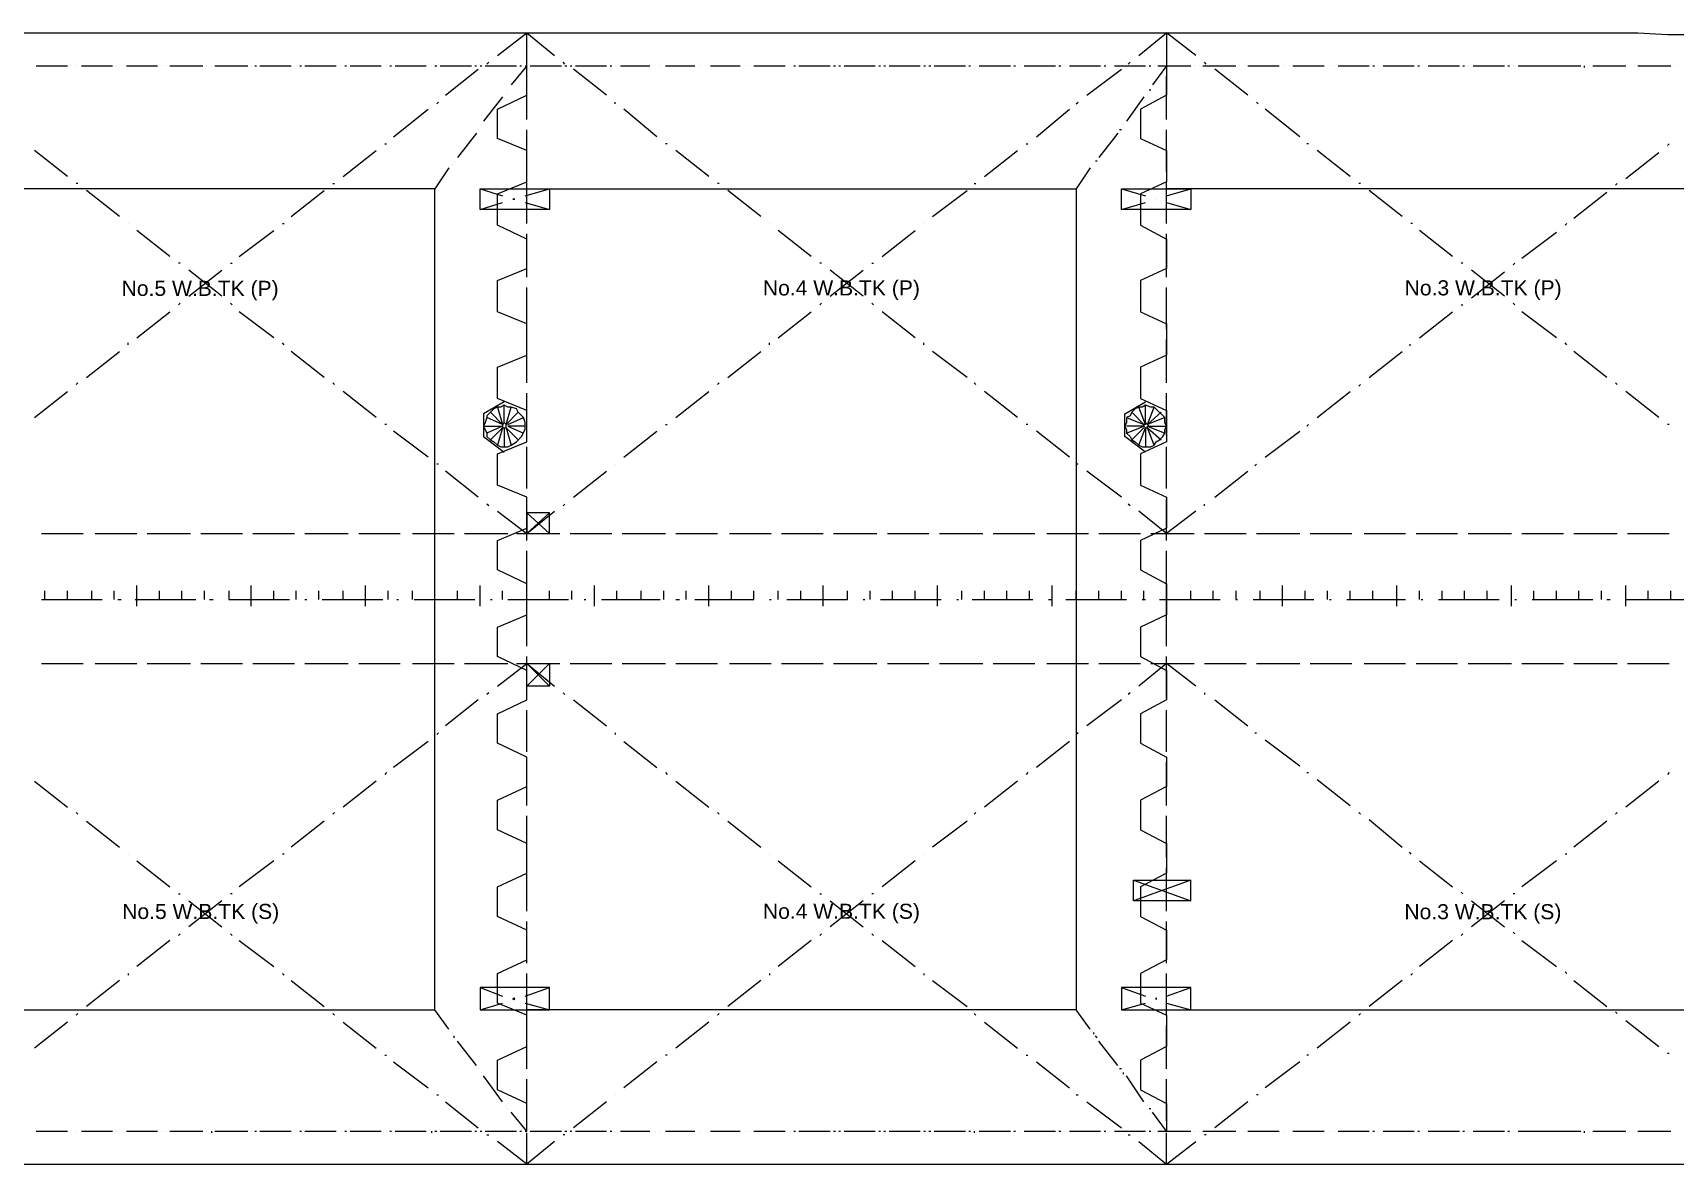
# Model space of a CAD drawing. Header units: millimetres. Extents: x -1005 to 291095, y 1156 to 46131.
# Drawn here: x 150865 to 216124, y 1156 to 46131 of the extents above; entities that cross this region are included whole.
import ezdxf

# ---------------------------------------------------------------- set-up
doc = ezdxf.new("R2010")
doc.units = ezdxf.units.MM
doc.layers.add('PDF_Geomertry', color=7, linetype='Continuous')
doc.styles.get("Standard").update_dxf_attribs({"font": 'arial.ttf'})

msp = doc.modelspace()

# ---------------------------------------------------------------- linework, layer by layer
at = {"layer": 'PDF_Geomertry', "lineweight": 5}
for points in [[(106578, 46131), (210924, 46131), (214643, 46131), (215814, 46062), (222013, 46062)], [(169323, 45236), (170494, 46131)], [(170425, 44823), (170494, 44823), (170494, 46131), (171596, 45236)], [(194807, 45236), (195909, 46131), (195909, 44823), (195358, 44065)], [(197080, 45236), (195909, 46131)], [(151003, 44823), (152242, 44823)], [(152380, 44823), (152380, 44823)], [(152587, 44823), (152587, 44823)], [(152793, 44823), (154033, 44823)], [(154171, 44823), (154171, 44823)], [(154378, 44823), (154378, 44823)], [(154584, 44823), (155824, 44823)], [(155962, 44823), (155962, 44823)], [(156168, 44823), (156168, 44823)], [(156306, 44823), (157615, 44823)], [(157752, 44823), (157752, 44823)], [(157959, 44823), (157959, 44823)], [(158097, 44823), (159405, 44823)], [(159543, 44823), (159543, 44823)], [(159681, 44823), (159750, 44823)], [(159888, 44823), (161127, 44823)], [(161334, 44823), (161334, 44823)], [(161472, 44823), (161541, 44823)], [(161678, 44823), (162918, 44823)], [(163125, 44823), (163125, 44823)], [(163262, 44823), (163331, 44823)], [(163469, 44823), (164709, 44823)], [(164915, 44823), (164915, 44823)], [(165053, 44823), (165122, 44823)], [(165260, 44823), (166500, 44823)], [(166706, 44823), (166706, 44823)], [(166844, 44823), (166913, 44823)], [(167051, 44823), (168290, 44823)], [(167257, 43652), (168566, 44685)], [(168428, 44823), (168497, 44823)], [(168635, 44823), (168704, 44823)], [(168841, 44823), (170081, 44823)], [(168910, 44892), (168979, 44960)], [(170425, 2464), (170494, 2464), (170494, 3566), (169323, 4117), (169323, 5288), (170494, 5839), (170494, 7079), (169323, 7561), (169323, 8732), (170494, 9283), (170494, 10454), (169323, 11005), (169323, 12176), (170494, 12727), (170494, 13898), (169323, 14449), (169323, 15620), (170494, 16171), (170494, 17341), (169323, 17892), (169323, 19063), (170494, 19614), (170494, 20785), (169323, 21336), (169323, 22507), (170494, 22989), (170494, 23609), (170494, 24229), (169323, 24780), (169323, 25951), (170494, 26433), (170494, 27673), (169323, 28155), (169323, 29395), (170494, 29877), (170494, 31116), (169323, 31599), (169323, 32838), (170494, 33320), (170494, 34560), (169323, 35042), (169323, 36282), (170494, 36764), (170494, 37935), (169323, 38486), (169323, 39726), (170494, 40208), (170494, 41448), (169323, 41930), (169323, 43101), (170494, 43652), (170494, 44823), (169874, 44065)], [(170219, 44823), (170288, 44823)], [(170494, 42687), (170494, 44409)], [(170632, 44823), (171872, 44823)], [(172010, 44892), (171941, 44960)], [(172010, 44823), (172078, 44823)], [(172216, 44823), (172285, 44823)], [(173663, 43652), (172354, 44685)], [(172423, 44823), (173663, 44823)], [(173800, 44823), (173869, 44823)], [(174007, 44823), (174007, 44823)], [(174214, 44823), (175384, 44823)], [(175591, 44823), (175591, 44823)], [(175798, 44823), (175798, 44823)], [(176004, 44823), (177175, 44823)], [(177382, 44823), (177382, 44823)], [(177588, 44823), (177588, 44823)], [(177795, 44823), (178966, 44823)], [(179173, 44823), (179173, 44823)], [(179379, 44823), (179379, 44823)], [(179517, 44823), (180757, 44823)], [(180963, 44823), (180963, 44823)], [(181101, 44823), (181170, 44823)], [(181308, 44823), (182548, 44823)], [(182685, 44823), (182754, 44823)], [(182892, 44823), (182961, 44823)], [(183099, 44823), (184338, 44823)], [(184476, 44823), (184545, 44823)], [(184683, 44823), (184752, 44823)], [(184889, 44823), (186129, 44823)], [(186267, 44823), (186336, 44823)], [(186473, 44823), (186542, 44823)], [(186680, 44823), (187920, 44823)], [(188058, 44823), (188126, 44823)], [(188264, 44823), (188264, 44823)], [(188471, 44823), (189711, 44823)], [(189848, 44823), (189917, 44823)], [(190055, 44823), (190055, 44823)], [(190262, 44823), (191501, 44823)], [(191639, 44823), (191708, 44823)], [(191846, 44823), (191846, 44823)], [(192052, 44823), (193292, 44823)], [(192741, 43652), (194119, 44685)], [(193430, 44823), (193499, 44823)], [(193636, 44823), (193636, 44823)], [(193843, 44823), (195083, 44823)], [(194394, 44892), (194463, 44960)], [(195909, 44823), (195909, 43652), (194876, 43101), (194876, 41930), (195909, 41448), (195909, 40208), (194876, 39726), (194876, 38486), (195909, 37935), (195909, 36764), (194876, 36282), (194876, 35042), (195909, 34560), (195909, 33320), (194876, 32838), (194876, 31599), (195909, 31116), (195909, 29877), (194876, 29395), (194876, 28155), (195909, 27673), (195909, 26433), (194876, 25951), (194876, 24780), (195909, 24229), (195909, 23609), (195909, 22989), (194876, 22507), (194876, 21336), (195909, 20785), (195909, 19614), (194876, 19063), (194876, 17892), (195909, 17341), (195909, 16171), (194876, 15620), (194876, 14449), (195909, 13898), (195909, 12727), (194876, 12176), (194876, 11005), (195909, 10454), (195909, 9283), (194876, 8732), (194876, 7561), (195909, 7079), (195909, 5839), (194876, 5288), (194876, 4117), (195909, 3566), (195909, 2464), (195358, 3222)], [(195221, 44823), (195289, 44823)], [(195427, 44823), (195427, 44823)], [(195565, 44823), (196874, 44823)], [(195909, 42687), (195909, 44409)], [(197011, 44823), (197011, 44823)], [(197218, 44823), (197218, 44823)], [(197356, 44823), (198664, 44823)], [(197493, 44892), (197425, 44960)], [(199146, 43652), (197838, 44685)], [(198802, 44823), (198802, 44823)], [(199009, 44823), (199009, 44823)], [(199146, 44823), (200386, 44823)], [(200593, 44823), (200593, 44823)], [(200799, 44823), (200799, 44823)], [(200937, 44823), (202177, 44823)], [(202384, 44823), (202384, 44823)], [(202590, 44823), (202590, 44823)], [(202728, 44823), (203968, 44823)], [(204105, 44823), (204174, 44823)], [(204312, 44823), (204312, 44823)], [(204519, 44823), (205758, 44823)], [(205896, 44823), (205965, 44823)], [(206103, 44823), (206103, 44823)], [(206309, 44823), (207549, 44823)], [(207687, 44823), (207756, 44823)], [(207894, 44823), (207894, 44823)], [(208100, 44823), (209340, 44823)], [(209478, 44823), (209547, 44823)], [(209684, 44823), (209684, 44823)], [(209891, 44823), (210924, 44823), (212233, 44823), (212370, 44823)], [(212508, 44823), (212508, 44754)], [(212715, 44823), (212715, 44823)], [(212853, 44823), (213472, 44823), (214161, 44823)], [(214299, 44823), (214299, 44823)], [(214506, 44823), (214506, 44823)], [(214643, 44823), (215814, 44823), (215952, 44823)], [(216090, 44823), (216090, 44823)], [(169737, 43858), (169737, 43858)], [(195289, 43858), (195221, 43858)], [(165191, 41999), (166568, 43101)], [(166913, 43307), (166982, 43376)], [(169530, 43583), (168772, 42619)], [(169668, 43721), (169668, 43721)], [(174007, 43307), (174007, 43376)], [(175660, 41999), (174351, 43101)], [(190744, 41999), (192052, 43101)], [(192328, 43307), (192397, 43376)], [(195014, 43583), (194325, 42619)], [(195152, 43721), (195152, 43721)], [(199560, 43307), (199491, 43376)], [(201213, 41999), (199835, 43101)], [(168704, 42481), (168704, 42481)], [(194187, 42481), (194187, 42481)], [(168497, 42136), (167739, 41172)], [(168566, 42274), (168566, 42274)], [(170494, 40621), (170494, 42274)], [(193981, 42136), (193223, 41172)], [(194119, 42274), (194050, 42274)], [(195909, 40621), (195909, 42274)], [(152242, 40415), (150934, 41448)], [(163194, 40415), (164502, 41448)], [(164847, 41723), (164915, 41723)], [(176073, 41723), (176004, 41723)], [(177726, 40415), (176418, 41448)], [(188677, 40415), (189986, 41448)], [(190330, 41723), (190399, 41723)], [(201557, 41723), (201488, 41723)], [(203210, 40415), (201901, 41448)], [(214161, 40346), (215470, 41379)], [(215814, 41654), (215883, 41723)], [(167395, 40759), (166844, 39932)], [(167533, 40897), (167533, 40897)], [(167602, 41034), (167602, 41034)], [(192879, 40759), (192328, 39932)], [(193017, 40897), (193017, 40897)], [(193154, 41034), (193085, 41034)], [(144942, 7286), (166844, 7286), (166844, 39932), (144942, 39932)], [(152656, 40139), (152587, 40139)], [(154309, 38830), (153000, 39864)], [(161127, 38830), (162436, 39864)], [(162780, 40139), (162849, 40139)], [(168635, 39932), (169530, 39657)], [(170425, 39657), (171390, 39932)], [(170494, 38555), (170494, 40208)], [(170494, 39932), (192328, 39932), (192328, 7286), (170494, 7286)], [(178139, 40139), (178071, 40139)], [(179793, 38830), (178484, 39864)], [(186611, 38830), (187989, 39864)], [(188264, 40139), (188333, 40139)], [(194119, 39932), (195083, 39657)], [(195909, 38555), (195909, 40208)], [(195909, 7286), (217812, 7286), (217812, 39932), (195909, 39932)], [(195909, 39657), (196874, 39932)], [(203623, 40139), (203554, 40139)], [(205276, 38830), (203968, 39864)], [(213748, 40070), (213817, 40139)], [(168635, 39106), (169530, 39381)], [(170425, 39381), (171390, 39106)], [(194119, 39106), (195083, 39381)], [(195909, 39381), (196874, 39106)], [(212095, 38762), (213404, 39795)], [(154653, 38555), (154653, 38555)], [(160783, 38555), (160852, 38555)], [(180137, 38555), (180137, 38555)], [(186267, 38555), (186267, 38555)], [(205690, 38555), (205621, 38555)], [(211751, 38486), (211819, 38555)], [(156306, 37246), (154997, 38279)], [(159061, 37246), (160439, 38279)], [(170494, 36420), (170494, 38142)], [(181790, 37246), (180481, 38279)], [(184614, 37246), (185922, 38279)], [(195909, 36420), (195909, 38142)], [(207274, 37246), (205965, 38279)], [(210029, 37177), (211406, 38211)], [(156719, 36971), (156650, 36971)], [(157064, 35662), (158372, 36695)], [(158372, 35662), (157064, 36695)], [(158717, 36971), (158786, 36971)], [(182203, 36971), (182134, 36971)], [(182548, 35662), (183856, 36695)], [(183856, 35662), (182548, 36695)], [(184201, 36971), (184269, 36971)], [(207687, 36971), (207618, 36971)], [(209340, 35662), (208031, 36695)], [(208031, 35593), (209340, 36626)], [(209684, 36902), (209753, 36971)], [(170494, 34354), (170494, 36007)], [(195909, 34354), (195909, 36007)], [(156650, 35318), (156719, 35387)], [(158786, 35318), (158717, 35387)], [(182134, 35318), (182203, 35387)], [(184269, 35318), (184201, 35387)], [(207618, 35318), (207687, 35318)], [(209753, 35318), (209684, 35387)], [(154997, 34009), (156306, 35042)], [(160439, 34009), (159061, 35042)], [(180481, 34009), (181790, 35042)], [(185922, 34009), (184614, 35042)], [(205965, 34009), (207274, 35042)], [(211406, 34009), (210029, 35042)], [(170494, 32218), (170494, 33940)], [(195909, 32218), (195909, 33940)], [(153000, 32425), (154309, 33458)], [(154653, 33734), (154653, 33803)], [(160852, 33734), (160783, 33803)], [(162436, 32425), (161127, 33458)], [(178484, 32425), (179793, 33458)], [(180137, 33734), (180137, 33803)], [(186267, 33734), (186267, 33803)], [(187989, 32425), (186611, 33458)], [(203968, 32425), (205276, 33458)], [(205552, 33734), (205621, 33734)], [(211819, 33734), (211751, 33803)], [(213404, 32425), (212095, 33458)], [(152587, 32150), (152656, 32218)], [(162849, 32150), (162780, 32218)], [(178071, 32150), (178139, 32218)], [(188333, 32150), (188264, 32218)], [(203554, 32081), (203623, 32150)], [(213817, 32150), (213748, 32218)], [(150934, 30841), (152242, 31874)], [(164502, 30841), (163194, 31874)], [(169599, 31461), (168772, 30979), (168772, 30083), (169599, 29463)], [(170494, 30152), (170494, 31805)], [(176418, 30841), (177726, 31874)], [(189986, 30841), (188677, 31874)], [(195083, 29463), (194256, 30083), (194256, 30979), (195083, 31461)], [(195909, 30152), (195909, 31805)], [(201901, 30841), (203210, 31874)], [(215470, 30841), (214161, 31874)], [(169323, 31254), (169530, 30565), (168910, 30841)], [(169530, 30565), (169048, 31048)], [(169599, 30634), (169599, 31323)], [(170150, 31048), (169668, 30565), (169874, 31254)], [(169737, 30565), (170357, 30841)], [(194325, 30841), (195014, 30565), (194532, 31048)], [(195083, 30565), (194807, 31254)], [(195083, 30634), (195083, 31323)], [(195152, 30565), (195427, 31254)], [(195840, 30841), (195152, 30565), (195703, 31048)], [(164915, 30565), (164847, 30565)], [(166568, 29257), (165191, 30290)], [(168772, 30497), (169530, 30497), (168910, 30221)], [(169048, 29946), (169530, 30428), (169323, 29739)], [(169599, 30428), (169599, 29670)], [(170150, 29946), (169668, 30428), (169874, 29739)], [(170425, 30497), (169737, 30497), (170357, 30221)], [(174351, 29257), (175660, 30290)], [(176004, 30565), (176073, 30565)], [(190399, 30565), (190330, 30565)], [(192052, 29257), (190744, 30290)], [(194325, 30221), (195014, 30497), (194325, 30497)], [(195014, 30428), (194532, 29946)], [(194807, 29739), (195083, 30428), (195083, 29670)], [(195152, 30497), (195840, 30221)], [(195427, 29739), (195152, 30428), (195703, 29946)], [(195221, 30497), (195909, 30497)], [(199835, 29257), (201213, 30290)], [(201488, 30497), (201557, 30565)], [(215883, 30565), (215814, 30565)], [(170494, 28017), (170494, 29670)], [(195909, 28017), (195909, 29670)], [(166982, 28981), (166913, 28981)], [(174007, 28981), (174007, 28981)], [(192397, 28981), (192328, 28981)], [(199422, 28912), (199491, 28981)], [(168566, 27673), (167257, 28706)], [(172354, 27673), (173663, 28706)], [(194119, 27673), (192741, 28706)], [(197838, 27673), (199146, 28706)], [(170494, 25951), (170494, 27604)], [(195909, 25951), (195909, 27604)], [(168979, 27328), (168910, 27397)], [(169323, 27122), (170494, 26226), (171596, 27122)], [(171390, 27053), (170494, 26226)], [(170494, 27053), (171390, 26226)], [(171941, 27328), (172010, 27397)], [(194463, 27328), (194394, 27397)], [(197080, 27122), (195909, 26226), (194807, 27122)], [(197425, 27328), (197425, 27397)], [(151209, 26226), (152862, 26226)], [(153344, 26226), (154997, 26226)], [(155411, 26226), (157133, 26226)], [(157546, 26226), (159199, 26226)], [(159612, 26226), (161265, 26226)], [(161678, 26226), (163400, 26226)], [(163813, 26226), (165466, 26226)], [(165949, 26226), (167602, 26226)], [(168015, 26226), (169737, 26226)], [(170081, 26226), (171803, 26226)], [(172216, 26226), (173869, 26226)], [(174282, 26226), (176004, 26226)], [(176418, 26226), (178071, 26226)], [(178553, 26226), (180206, 26226)], [(180619, 26226), (182272, 26226)], [(182685, 26226), (184407, 26226)], [(184820, 26226), (186473, 26226)], [(186887, 26226), (188609, 26226)], [(189022, 26226), (190675, 26226)], [(191157, 26226), (192810, 26226)], [(193223, 26226), (194876, 26226)], [(195289, 26226), (197011, 26226)], [(197425, 26226), (199078, 26226)], [(199491, 26226), (201213, 26226)], [(201626, 26226), (203279, 26226)], [(203761, 26226), (205414, 26226)], [(205827, 26226), (207480, 26226)], [(207894, 26226), (209615, 26226)], [(210029, 26226), (211682, 26226)], [(212095, 26226), (213817, 26226)], [(214230, 26226), (215883, 26226)], [(170494, 23816), (170494, 25538)], [(195909, 23816), (195909, 25538)], [(154997, 23334), (154997, 24160)], [(159543, 23334), (159543, 24160)], [(164089, 23334), (164089, 24160)], [(168635, 23334), (168635, 24160)], [(173181, 23334), (173181, 24160)], [(177726, 23334), (177726, 24160)], [(182272, 23334), (182272, 24160)], [(186818, 23334), (186818, 24160)], [(191364, 23334), (191364, 24160)], [(195909, 23334), (195909, 24160)], [(200524, 23334), (200524, 24160)], [(205070, 23334), (205070, 24160)], [(209615, 23334), (209615, 24160)], [(214161, 23334), (214161, 24160)], [(151209, 23609), (153620, 23609)], [(151347, 23609), (151347, 23953)], [(152242, 23609), (152242, 23953)], [(153207, 23609), (153207, 23953)], [(154102, 23609), (154102, 23953)], [(154240, 23609), (154378, 23609)], [(154929, 23609), (157339, 23609)], [(155893, 23609), (155893, 23953)], [(156788, 23609), (156788, 23953)], [(157684, 23609), (157684, 23953)], [(157890, 23609), (158028, 23609)], [(158648, 23953), (158648, 23609), (161058, 23609)], [(160439, 23609), (160439, 23953)], [(161334, 23609), (161334, 23953)], [(161678, 23609), (161747, 23609)], [(162229, 23609), (162229, 23953)], [(162367, 23609), (164778, 23609)], [(163194, 23609), (163194, 23953)], [(164984, 23609), (164984, 23953)], [(165329, 23609), (165398, 23609)], [(165949, 23609), (165949, 23953)], [(166017, 23609), (168428, 23609)], [(166844, 23609), (166844, 23953)], [(167739, 23609), (167739, 23953)], [(169048, 23609), (169117, 23609)], [(169530, 23609), (169530, 23953)], [(169737, 23609), (172147, 23609)], [(170494, 23609), (170494, 23953)], [(171390, 23609), (171390, 23953)], [(172285, 23609), (172285, 23953)], [(172767, 23609), (172836, 23609)], [(173456, 23609), (175798, 23609)], [(174076, 23609), (174076, 23953)], [(175040, 23609), (175040, 23953)], [(175936, 23609), (175936, 23953)], [(176418, 23609), (176555, 23609)], [(176831, 23609), (176831, 23953)], [(177175, 23609), (179517, 23609), (179517, 23953)], [(178622, 23609), (178622, 23953)], [(180137, 23609), (180206, 23609)], [(180481, 23609), (180481, 23953)], [(180826, 23609), (183236, 23609), (183236, 23953)], [(181377, 23609), (181377, 23953)], [(183856, 23609), (183925, 23609)], [(184132, 23609), (184132, 23953)], [(184545, 23609), (186956, 23609)], [(185027, 23609), (185027, 23953)], [(185922, 23609), (185922, 23953)], [(187575, 23609), (187644, 23609)], [(187782, 23609), (187782, 23953)], [(188195, 23609), (190606, 23609)], [(188677, 23609), (188677, 23953)], [(189573, 23609), (189573, 23953)], [(190468, 23609), (190468, 23953)], [(191226, 23609), (191364, 23609)], [(191915, 23609), (194325, 23609)], [(192328, 23609), (192328, 23953)], [(193223, 23609), (193223, 23953)], [(194119, 23609), (194119, 23953)], [(194945, 23609), (195083, 23609)], [(195014, 23609), (195014, 23953)], [(195634, 23609), (198044, 23609)], [(196874, 23609), (196874, 23953)], [(197769, 23609), (197769, 23953)], [(198664, 23953), (198664, 23609), (198733, 23609)], [(199353, 23609), (201764, 23609)], [(199629, 23609), (199629, 23953)], [(201419, 23609), (201419, 23953)], [(202315, 23609), (202315, 23953)], [(202384, 23609), (202452, 23609)], [(203072, 23609), (205414, 23609)], [(203210, 23609), (203210, 23953)], [(204105, 23609), (204105, 23953)], [(205965, 23609), (205965, 23953)], [(206034, 23609), (206103, 23609)], [(206723, 23609), (209133, 23609)], [(206860, 23609), (206860, 23953)], [(207756, 23609), (207756, 23953)], [(208651, 23609), (208651, 23953)], [(209753, 23609), (209822, 23609)], [(210442, 23609), (212853, 23609)], [(210511, 23609), (210511, 23953)], [(211406, 23609), (211406, 23953)], [(212302, 23609), (212302, 23953)], [(213197, 23609), (213197, 23953)], [(213404, 23609), (213541, 23609)], [(214161, 23609), (216503, 23609)], [(215057, 23609), (215057, 23953)], [(215952, 23609), (215952, 23953)], [(170494, 21749), (170494, 23402)], [(195909, 21749), (195909, 23402)], [(151209, 21061), (152862, 21061)], [(153344, 21061), (154997, 21061)], [(155411, 21061), (157133, 21061)], [(157546, 21061), (159199, 21061)], [(159612, 21061), (161265, 21061)], [(161678, 21061), (163400, 21061)], [(163813, 21061), (165466, 21061)], [(165949, 21061), (167602, 21061)], [(168015, 21061), (169737, 21061)], [(169323, 20165), (170494, 21061), (171596, 20165)], [(170081, 21061), (171803, 21061)], [(170494, 19683), (170494, 21336)], [(170494, 20165), (171390, 21061)], [(171390, 20165), (170494, 21061)], [(172216, 21061), (173869, 21061)], [(174282, 21061), (176004, 21061)], [(176418, 21061), (178071, 21061)], [(178553, 21061), (180206, 21061)], [(180619, 21061), (182272, 21061)], [(182685, 21061), (184407, 21061)], [(184820, 21061), (186473, 21061)], [(186887, 21061), (188609, 21061)], [(189022, 21061), (190675, 21061)], [(191157, 21061), (192810, 21061)], [(193223, 21061), (194876, 21061)], [(197080, 20165), (195909, 21061), (194807, 20165)], [(195289, 21061), (197011, 21061)], [(195909, 19683), (195909, 21336)], [(197425, 21061), (199078, 21061)], [(199491, 21061), (201213, 21061)], [(201626, 21061), (203279, 21061)], [(203761, 21061), (205414, 21061)], [(205827, 21061), (207480, 21061)], [(207894, 21061), (209615, 21061)], [(210029, 21061), (211682, 21061)], [(212095, 21061), (213817, 21061)], [(214230, 21061), (215883, 21061)], [(168566, 19614), (167257, 18581)], [(168979, 19890), (168910, 19821)], [(171941, 19890), (172010, 19821)], [(172354, 19614), (173663, 18581)], [(194119, 19614), (192741, 18581)], [(194463, 19890), (194394, 19821)], [(197425, 19890), (197425, 19821)], [(197838, 19614), (199146, 18581)], [(170494, 17548), (170494, 19201)], [(195909, 17548), (195909, 19201)], [(166982, 18306), (166913, 18237)], [(174007, 18306), (174007, 18237)], [(192397, 18306), (192328, 18237)], [(199422, 18306), (199491, 18306)], [(166568, 17961), (165191, 16928)], [(174351, 17961), (175660, 16928)], [(192052, 17961), (190744, 16928)], [(199835, 18030), (201213, 16997)], [(170494, 15413), (170494, 17135)], [(195909, 15413), (195909, 17135)], [(150934, 16377), (152242, 15344)], [(164502, 16377), (163194, 15344)], [(164915, 16722), (164847, 16653)], [(176004, 16722), (176073, 16653)], [(176418, 16377), (177726, 15344)], [(189986, 16377), (188677, 15344)], [(190399, 16722), (190330, 16653)], [(201488, 16722), (201557, 16722)], [(201901, 16446), (203210, 15413)], [(215470, 16377), (214161, 15344)], [(215883, 16722), (215814, 16653)], [(152587, 15137), (152656, 15069)], [(162849, 15137), (162780, 15069)], [(178071, 15137), (178139, 15069)], [(188333, 15137), (188264, 15069)], [(203554, 15137), (203623, 15069)], [(213817, 15137), (213748, 15069)], [(153000, 14793), (154309, 13760)], [(162436, 14793), (161127, 13760)], [(170494, 13347), (170494, 15000)], [(178484, 14793), (179793, 13760)], [(187989, 14793), (186611, 13760)], [(195909, 13347), (195909, 15000)], [(203968, 14862), (205276, 13760)], [(213404, 14793), (212095, 13760)], [(154653, 13484), (154653, 13484)], [(154997, 13209), (156306, 12176)], [(160439, 13209), (159061, 12176)], [(160852, 13484), (160783, 13484)], [(180137, 13484), (180137, 13484)], [(180481, 13209), (181790, 12176)], [(185922, 13209), (184614, 12176)], [(186267, 13484), (186267, 13484)], [(205552, 13553), (205621, 13484)], [(205965, 13209), (207274, 12176)], [(211406, 13209), (210029, 12176)], [(211819, 13484), (211751, 13484)], [(170494, 11212), (170494, 12933)], [(194601, 12451), (196874, 12451)], [(195909, 11212), (195909, 12933)], [(156650, 11900), (156719, 11900)], [(158786, 11900), (158717, 11900)], [(182134, 11900), (182203, 11900)], [(184269, 11900), (184201, 11900)], [(207618, 11969), (207687, 11900)], [(209753, 11900), (209684, 11900)], [(158372, 11625), (157064, 10592)], [(157064, 11625), (158372, 10592)], [(183856, 11625), (182548, 10592)], [(182548, 11625), (183856, 10592)], [(196874, 11625), (194601, 11625)], [(209340, 11625), (208031, 10592)], [(208031, 11625), (209340, 10592)], [(170494, 9145), (170494, 10798)], [(195909, 9145), (195909, 10798)], [(156306, 10041), (154997, 9008)], [(156719, 10316), (156650, 10247)], [(158717, 10316), (158786, 10247)], [(159061, 10041), (160439, 9008)], [(181790, 10041), (180481, 9008)], [(182203, 10316), (182134, 10247)], [(184201, 10316), (184269, 10247)], [(184614, 10041), (185922, 9008)], [(207274, 10041), (205965, 9008)], [(207687, 10316), (207618, 10247)], [(209684, 10385), (209753, 10316)], [(210029, 10041), (211406, 9008)], [(154653, 8732), (154653, 8663)], [(160783, 8732), (160852, 8663)], [(170494, 7079), (170494, 8732)], [(180137, 8732), (180137, 8663)], [(186267, 8732), (186267, 8663)], [(195909, 7079), (195909, 8732)], [(205690, 8732), (205621, 8663)], [(211751, 8801), (211819, 8732)], [(154309, 8457), (153000, 7423)], [(161127, 8457), (162436, 7423)], [(168635, 8181), (169530, 7837)], [(170425, 7837), (171390, 8181)], [(179793, 8457), (178484, 7423)], [(186611, 8457), (187989, 7423)], [(194119, 8181), (195083, 7837)], [(195909, 7837), (196874, 8181)], [(205276, 8457), (203968, 7423)], [(212095, 8457), (213404, 7423)], [(167395, 6528), (166844, 7286)], [(168635, 7286), (169530, 7561)], [(169943, 7699), (170012, 7768)], [(169943, 7768), (170012, 7699)], [(170425, 7561), (171390, 7286)], [(192879, 6528), (192328, 7286)], [(194119, 7286), (195083, 7561)], [(195909, 7561), (196874, 7286)], [(213748, 7217), (213817, 7148)], [(152242, 6804), (150934, 5770)], [(152656, 7148), (152587, 7079)], [(162780, 7148), (162849, 7079)], [(163194, 6804), (164502, 5770)], [(170494, 4944), (170494, 6666)], [(177726, 6804), (176418, 5770)], [(178139, 7148), (178071, 7079)], [(188264, 7148), (188333, 7079)], [(188677, 6804), (189986, 5770)], [(195909, 4944), (195909, 6666)], [(203210, 6804), (201901, 5770)], [(203623, 7148), (203554, 7079)], [(214161, 6872), (215470, 5839)], [(167533, 6390), (167533, 6390)], [(167602, 6184), (167602, 6253)], [(168497, 5082), (167739, 6046)], [(193017, 6390), (193017, 6321)], [(193154, 6184), (193085, 6253)], [(193981, 5082), (193223, 6046)], [(164847, 5495), (164915, 5495)], [(176073, 5495), (176004, 5495)], [(190330, 5495), (190399, 5495)], [(201557, 5495), (201488, 5495)], [(215814, 5564), (215883, 5564)], [(165191, 5219), (166568, 4186)], [(168566, 4944), (168566, 4944)], [(168704, 4806), (168704, 4806)], [(169530, 3635), (168772, 4668)], [(175660, 5219), (174351, 4186)], [(190744, 5219), (192052, 4186)], [(194119, 4944), (194050, 4944)], [(194187, 4806), (194187, 4737)], [(195014, 3635), (194325, 4668)], [(201213, 5219), (199835, 4186)], [(170494, 2878), (170494, 4531)], [(195909, 2878), (195909, 4531)], [(166913, 3911), (166982, 3911)], [(167257, 3635), (168566, 2602)], [(169668, 3498), (169668, 3498)], [(169737, 3360), (169737, 3360)], [(173663, 3635), (172354, 2602)], [(174007, 3911), (174007, 3911)], [(192328, 3911), (192397, 3911)], [(192741, 3635), (194119, 2602)], [(195152, 3498), (195152, 3498)], [(195289, 3360), (195221, 3360)], [(199146, 3635), (197838, 2602)], [(199560, 3911), (199491, 3911)], [(170494, 2464), (169874, 3222)], [(151003, 2464), (152242, 2464)], [(152380, 2464), (152380, 2464)], [(152587, 2464), (152587, 2464)], [(152793, 2464), (154033, 2464)], [(154171, 2464), (154171, 2464)], [(154378, 2464), (154378, 2464)], [(154584, 2464), (155824, 2464)], [(155962, 2464), (155962, 2464)], [(156168, 2464), (156168, 2464)], [(156306, 2464), (157615, 2464)], [(157752, 2464), (157752, 2464)], [(157959, 2464), (157959, 2396)], [(158097, 2464), (159405, 2464)], [(159543, 2464), (159543, 2464)], [(159681, 2464), (159750, 2464)], [(159888, 2464), (161127, 2464)], [(161334, 2464), (161334, 2464)], [(161472, 2464), (161541, 2464)], [(161678, 2464), (162918, 2464)], [(163125, 2464), (163125, 2464)], [(163262, 2464), (163331, 2464)], [(163469, 2464), (164709, 2464)], [(164915, 2464), (164915, 2464)], [(165053, 2464), (165122, 2464)], [(165260, 2464), (166500, 2464)], [(166706, 2464), (166706, 2396)], [(166844, 2464), (166913, 2464)], [(167051, 2464), (168290, 2464)], [(168428, 2464), (168497, 2464)], [(168635, 2464), (168704, 2464)], [(168841, 2464), (170081, 2464)], [(168910, 2327), (168979, 2327)], [(171596, 2051), (170494, 1156), (169323, 2051)], [(170219, 2464), (170288, 2464)], [(170494, 1156), (170494, 2396)], [(170632, 2464), (171872, 2464)], [(172010, 2327), (171941, 2327)], [(172010, 2464), (172078, 2464)], [(172216, 2464), (172285, 2464)], [(172423, 2464), (173663, 2464)], [(173800, 2464), (173869, 2464)], [(174007, 2464), (174007, 2464)], [(174214, 2464), (175384, 2464)], [(175591, 2464), (175591, 2464)], [(175798, 2464), (175798, 2464)], [(176004, 2464), (177175, 2464)], [(177382, 2464), (177382, 2464)], [(177588, 2464), (177588, 2464)], [(177795, 2464), (178966, 2464)], [(179173, 2464), (179173, 2464)], [(179379, 2464), (179379, 2464)], [(179517, 2464), (180757, 2464)], [(180963, 2464), (180963, 2464)], [(181101, 2464), (181170, 2464)], [(181308, 2464), (182548, 2464)], [(182685, 2464), (182754, 2464)], [(182892, 2464), (182961, 2464)], [(183099, 2464), (184338, 2464)], [(184476, 2464), (184545, 2464)], [(184683, 2464), (184752, 2464)], [(184889, 2464), (186129, 2464)], [(186267, 2464), (186336, 2464)], [(186473, 2464), (186542, 2464)], [(186680, 2464), (187920, 2464)], [(188058, 2464), (188126, 2464)], [(188264, 2464), (188264, 2396)], [(188471, 2464), (189711, 2464)], [(189848, 2464), (189917, 2464)], [(190055, 2464), (190055, 2464)], [(190262, 2464), (191501, 2464)], [(191639, 2464), (191708, 2464)], [(191846, 2464), (191846, 2464)], [(192052, 2464), (193292, 2464)], [(193430, 2464), (193499, 2464)], [(193636, 2464), (193636, 2464)], [(193843, 2464), (195083, 2464)], [(194394, 2327), (194463, 2327)], [(194807, 2051), (195909, 1156), (197080, 2051)], [(195221, 2464), (195289, 2464)], [(195427, 2464), (195427, 2464)], [(195565, 2464), (196874, 2464)], [(195909, 1156), (195909, 2396)], [(197011, 2464), (197011, 2464)], [(197218, 2464), (197218, 2464)], [(197356, 2464), (198664, 2464)], [(197493, 2327), (197425, 2327)], [(198802, 2464), (198802, 2464)], [(199009, 2464), (199009, 2464)], [(199146, 2464), (200386, 2464)], [(200593, 2464), (200593, 2464)], [(200799, 2464), (200799, 2464)], [(200937, 2464), (202177, 2464)], [(202384, 2464), (202384, 2464)], [(202590, 2464), (202590, 2464)], [(202728, 2464), (203968, 2464)], [(204105, 2464), (204174, 2464)], [(204312, 2464), (204312, 2464)], [(204519, 2464), (205758, 2464)], [(205896, 2464), (205965, 2464)], [(206103, 2464), (206103, 2464)], [(206309, 2464), (207549, 2464)], [(207687, 2464), (207756, 2464)], [(207894, 2464), (207894, 2464)], [(208100, 2464), (209340, 2464)], [(209478, 2464), (209547, 2464)], [(209684, 2464), (209684, 2464)], [(209891, 2464), (210924, 2464), (212233, 2464), (212370, 2464)], [(212508, 2464), (212508, 2396)], [(212715, 2464), (212715, 2464)], [(212853, 2464), (213472, 2464), (214161, 2464)], [(214299, 2464), (214299, 2464)], [(214506, 2464), (214506, 2464)], [(214643, 2464), (215814, 2464), (215952, 2464)], [(216090, 2464), (216090, 2464)], [(106578, 1156), (210924, 1156), (219465, 1156)]]:
    msp.add_lwpolyline(points, dxfattribs=at)
for points in [[(168635, 39932), (171390, 39932), (171390, 39106), (168635, 39106), (168635, 39932)], [(194119, 39932), (196874, 39932), (196874, 39106), (194119, 39106), (194119, 39932)], [(170012, 39519), (169943, 39519)], [(195496, 39519), (195496, 39519)], [(169599, 29670), (169737, 29670), (169874, 29739), (170081, 29877), (170288, 30083), (170425, 30359), (170425, 30634), (170357, 30841), (170150, 31048), (170081, 31185), (169874, 31254), (169737, 31254), (169599, 31323), (169461, 31254), (169323, 31254), (169186, 31185), (168910, 30910), (168910, 30841), (168841, 30634), (168772, 30497), (168910, 30221), (168910, 30083), (169048, 29946), (169186, 29877), (169323, 29739), (169461, 29670), (169599, 29670)], [(195083, 29670), (195289, 29670), (195427, 29739), (195496, 29877), (195634, 29946), (195772, 30083), (195840, 30221), (195840, 30359), (195909, 30497), (195840, 30634), (195840, 30841), (195427, 31254), (195289, 31254), (195083, 31323), (194945, 31254), (194807, 31254), (194670, 31185), (194532, 31048), (194463, 30910), (194325, 30841), (194325, 30634), (194256, 30497), (194325, 30359), (194325, 30221), (194463, 30083), (194532, 29946), (194670, 29877), (194807, 29739), (194945, 29670), (195083, 29670)], [(169599, 30428), (169668, 30428), (169668, 30565), (169599, 30634), (169530, 30565), (169530, 30428), (169599, 30428)], [(195083, 30428), (195152, 30428), (195152, 30497), (195221, 30497), (195083, 30634), (195083, 30565), (195014, 30565), (195014, 30497), (195083, 30428)], [(170494, 26226), (171390, 26226), (171390, 27053), (170494, 27053), (170494, 26226)], [(170494, 21061), (171390, 21061), (171390, 20165), (170494, 20165), (170494, 21061)], [(194601, 12451), (196874, 11625), (196874, 12451), (194601, 11625)], [(168635, 7286), (171390, 7286), (171390, 8181), (168635, 8181), (168635, 7286)], [(194119, 7286), (196874, 7286), (196874, 8181), (194119, 8181), (194119, 7286)], [(195496, 7699), (195496, 7768)]]:
    msp.add_lwpolyline(points, close=True, dxfattribs=at)

# ---------------------------------------------------------------- texts
for s, p in [('No.5 W.B.TK (P)', (154392, 35673)), ('No.4 W.B.TK (P)', (179874, 35690)), ('No.3 W.B.TK (P)', (205374, 35694)), ('No.5 W.B.TK (S)', (154414, 10903)), ('No.4 W.B.TK (S)', (179875, 10909)), ('No.3 W.B.TK (S)', (205364, 10893))]:
    msp.add_text(s, height=600).set_placement(p)

doc.saveas('drawing.dxf')
